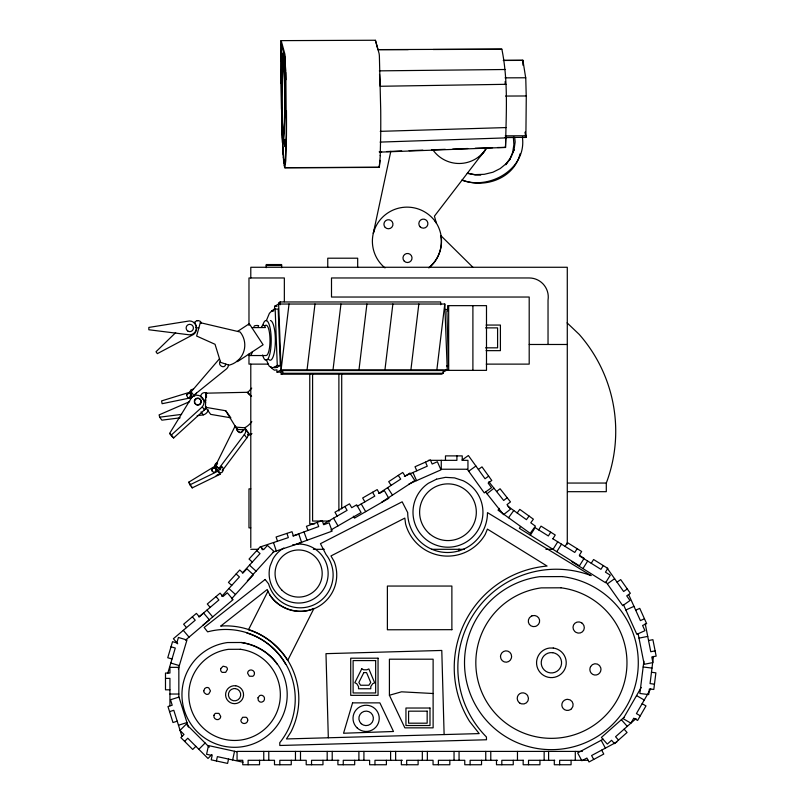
<?xml version="1.0" encoding="UTF-8"?>
<svg xmlns="http://www.w3.org/2000/svg" width="805" height="805" viewBox="0 0 805 805"><rect width="100%" height="100%" fill="white"/><g stroke="black" fill="none" stroke-linecap="round" stroke-linejoin="round"><path stroke-width="1.21" d="M281.096 56.129L281.096 83.207M281.146 69.854L281.217 56.803M281.036 56.229L281.126 40.733M281.146 56.914L281.187 40.632L375.452 40.25L379.004 53.2A45.311 1.489 89.8 0 1 379.376 55.978L380.715 110.144A46.449 1.53 89.8 0 1 380.705 135.17L380.202 155.617M281.307 57.477L281.388 55.696M281.378 56.481L281.317 59.359M379.638 152.135L505.53 147.426C506.083 114.652 508.458 81.446 501.847 49.125L378.37 49.618L408.246 49.608M230.904 417.825L210.669 414.364L205.476 407.28L205.758 393.182L247.377 392.297A21.061 20.99 -36.3 0 1 251.573 396.402M206.452 397.65L206.493 395.366M281.327 55.807C281.81 51.339 281.68 65.567 281.398 60.103M505.862 137.997L505.47 147.536L505.027 147.255M380.262 155.516L379.427 166.434M212.047 470.221L212.007 469.516M380.041 160.366L379.135 167.39L284.869 167.762L284.618 167.209M522.053 137.484L525.705 137.464L525.896 135.864L526.279 95.976L505.57 96.057M505.057 137.444L525.766 137.363L525.957 135.763L505.248 135.844M289.025 304.028L281.096 369.857L277.011 372.131L276.93 369.847L274.404 370.179L271.979 368.408L270.893 366.527M307.057 369.857L314.986 304.028M333.018 369.857L340.948 304.028M358.98 369.857L366.909 304.028M384.941 369.857L392.87 304.028M410.902 369.857L418.831 304.028M436.863 369.857L444.793 304.028L278.641 304.028L274.555 306.303L274.646 308.587L272.201 311.012M643.889 661.147L639.864 693.477L648.689 694.574L649.394 688.919L653.811 689.462L655.884 672.829L651.466 672.276M653.449 656.407L650.058 683.616L654.465 684.169M520.01 153.916C514.154 178.539 484.358 189.014 462.201 179.968M214.583 466.145C214.563 463.036 220.298 460.269 215.881 466.125L219.342 468.882L221.486 466.025L223.287 468.47C223.156 476.61 215.77 471.67 215.358 465.924L188.752 482.185L189.97 484.821L192.214 487.88L220.057 474.296L218.578 471.106M196.48 393.092L194.558 396.281L191.64 396.261M189.749 392.256L190.876 389.872L193.542 388.996M225.813 364.101C224.837 369.575 217.169 365.42 220.288 361.274M390.807 151.33L373.299 233.349A34.867 34.867 0 0 1 436.3 222.985L434.418 216.173L485.838 149.156A32.069 32.069 0 0 1 432.728 149.639M216.424 760.977L217.37 756.63L243.009 762.214M228.54 759.065L227.594 763.412L211.202 759.84L212.158 755.493L206.583 754.275L208.475 745.581L236.851 751.769M232.655 759.96L234.547 751.266M222.21 470.794L246.793 437.98A6.551 6.531 -36.3 0 0 248.212 433.14L245.736 429.769L243.11 429.578L241.943 431.832L240.423 432.486L238.049 431.691M243.11 429.578L242.687 431.42L240.594 432.718M167.782 673.201L175.279 648.045L171.012 646.777M178.328 668.975L186.961 640.005L178.428 637.469L176.798 642.933L172.542 641.665L167.752 657.735L172.008 659.003M212.077 469.607L212.882 468.077L215.046 468.138M216.022 471.317L216.193 470.754M266.314 320.752L269.403 313.316L271.748 310.992L275.169 309.08L278.188 309.08L280.291 365.5L276.87 367.402L274.455 367.734M284.869 167.762L285.775 160.738L286.449 135.552A46.449 1.53 89.8 0 0 286.449 110.527M252.408 351.805L251.663 353.828A15.184 3.934 -90 0 1 248.665 354.854L248.423 354.421M194.78 322.292L194.347 323.187A3.804 3.804 0 0 1 201.361 322.674L201.451 322.946M215.881 466.125L215.539 465.652L235.241 425.885L236.962 429.498M267.974 591.172L248.473 629.782C264.684 634.753 278.641 646.214 287.687 660.452L313.99 608.389C296.763 616.258 274.032 607.242 267.23 589.512L220.64 626.149L221.788 625.968A73.084 73.084 0 0 1 290.857 732.127L286.439 738.94L479.206 733.596L469.587 721.431A101.983 101.983 0 0 1 547.068 566.046L487.428 529.116L485.254 534.359A43.49 43.49 0 0 1 405.579 523.874L404.824 518.098L330.966 555.943L334.186 561.518A36.487 36.487 0 0 1 269.544 594.633M641.253 687.43L623.201 718.704L630.909 723.152L633.756 718.211L637.61 720.435L645.992 705.915L642.138 703.691M650.722 688.818L636.423 713.592L640.277 715.816M212.248 469.043L213.446 467.926M206.08 406.545A7.084 7.064 -36.3 0 1 204.49 409.856L173.618 437.95L171.817 436.411L169.624 433.422L191.56 397.68A7.084 7.064 -36.3 0 1 192.928 396.442M520.573 526.46L519.396 528.342L579.419 565.855L584.138 558.308L579.298 555.279L581.653 551.506L567.434 542.62L565.08 546.394M530.384 535.204L535.104 527.667L548.366 535.959L550.731 532.186M538.676 529.901L541.03 526.128L555.249 535.013L552.894 538.787M553.015 549.352L557.734 541.805M556.788 551.707L561.508 544.16M577.135 548.678L574.77 552.451L552.512 538.545M582.951 568.592L587.66 561.045M591.242 563.279L593.597 559.515L607.815 568.4L605.461 572.164L610.301 575.193L605.581 582.74L571.963 561.729M603.287 565.573L600.933 569.336L579.67 556.054M499.352 508.347L498.043 510.149L530.203 533.343L535.406 526.128L530.777 522.787L533.383 519.175L519.778 509.374L517.182 512.976M508.559 517.726L513.761 510.511M529.056 516.055L526.45 519.668L508.025 506.375M219.342 468.882L218.99 468.409L244.318 434.609A6.551 6.531 -36.3 0 0 245.736 429.769M505.802 164.763L509.907 159.32L509.565 159.833L512.674 152.366L512.584 152.93L513.882 144.618L513.379 137.142M217.763 474.96L218.044 474.427M242.355 572.999L260.025 553.588L256.735 550.6M221.767 596.354L239.427 576.944L236.137 573.955M247.356 580.737L274.032 551.415L267.451 545.428L263.617 549.644L260.327 546.655L249.037 559.052L252.327 562.041M231.518 598.86L253.444 574.77L246.863 568.783L243.019 572.999L239.729 570L228.449 582.407L231.739 585.396M247.739 392.508L251.744 388.121M184.627 741.375L187.776 738.235L208.002 758.461L211.926 754.527M195.857 746.316L192.717 749.465L180.853 737.601L184.003 734.462L179.968 730.427L186.257 724.138L209.29 747.171M198.835 749.294L205.124 743.005M190.121 397.117L188.712 397.891M175.691 332.626L156.009 351.745L157.347 353.647L193.532 334.437A6.953 6.953 0 0 0 196.46 328.128L196.39 327.816M219.503 358.748L191.127 391.824L193.743 395.295L226.024 369.284A6.43 6.43 0 0 0 228.55 365.017M169.624 433.422L171.425 434.952L202.297 406.867A7.084 7.064 -36.3 0 0 196.39 395.225M624.006 717.356L601.405 737.42L607.312 744.082L611.579 740.288L614.527 743.619L627.065 732.48L624.117 729.159M636.071 718.543L615.563 736.746L618.522 740.077M198.875 616.962L218.89 599.987L216.012 596.596M202.83 625.274L233.068 599.634L227.312 592.842L222.955 596.535L220.077 593.144L207.298 603.992L210.175 607.383M185.452 640.176L209.401 619.86L203.645 613.078L199.288 616.771L196.41 613.38L183.631 624.217L186.508 627.618M429.226 267.26C438.423 259.924 443.092 247.055 440.738 235.533L472.857 267.23M486.995 493.747L493.968 488.222M496.584 491.523L500.066 488.756L510.481 501.897L506.999 504.665L510.541 509.132L503.568 514.657L485.536 491.895M507.17 497.721L503.689 500.479L488.846 481.752M238.119 360.308L237.133 361.073L237.485 361.606L263.104 344.771L249.288 323.731L237.586 331.419M447.238 366.647L448.455 365.752L446.896 310.861L447.64 310.861L447.64 305.648L486.492 305.648L486.492 370.36L445.225 370.36M462.04 460.058L468.359 455.519L485.043 478.744L488.655 476.147M468.691 471.227L475.916 466.035M478.381 469.456L481.994 466.87L491.775 480.484L488.162 483.081L491.493 487.709L484.268 492.901L467.323 469.315M607.352 583.846L614.618 578.715M617.053 582.156L620.685 579.6L630.345 593.295L626.713 595.861L630.003 600.52L622.728 605.652L605.994 581.914M627.276 588.938L623.634 591.504L607.151 568.129M378.752 493.475L400.709 479.106L398.274 475.383M381.651 502.209L414.827 480.505L409.956 473.058L405.177 476.178L402.742 472.454L388.714 481.642L391.15 485.365M323.348 524.075L347.096 510.36L344.872 506.506M357.158 506.305L374.788 496.122L372.564 492.268M330.855 530.012L361.103 512.544L356.655 504.836L351.715 507.693L349.491 503.839L334.971 512.222L337.194 516.075M440.717 304.713L440.617 301.966L280.16 301.966L278.53 302.871L278.6 304.703M251.834 327.615L265.429 327.544A15.184 3.934 -90 0 0 261.504 326.9M266.143 359.503L269.142 366.064L271.426 367.734L273.851 367.402L277.272 365.5L280.291 365.5M282.726 370.542L281.096 371.447L281.197 374.194L441.643 374.194L443.273 373.279L443.173 370.542L282.726 370.542L282.827 373.279L281.197 374.194M443.173 372.131L447.248 369.857L444.793 304.028M603.257 739.181L577.658 752.906L581.864 760.745L586.895 758.048L588.998 761.973L603.77 754.054L601.667 750.129M616.801 742.019L591.595 755.533L593.698 759.447M214.754 472.344L216.122 470.663L215.8 468.892M189.97 484.821L217.813 471.237L220.057 474.296M625.857 610.009L633.968 606.346M635.698 610.19L639.754 608.359L646.657 623.644L642.601 625.465L644.946 630.667L636.836 634.33L623.432 604.636M644.463 618.773L640.408 620.605L628.635 594.543M404.341 476.308L427.274 466.186L425.483 462.12M409.01 483.966L440.969 469.868L437.377 461.728L432.154 464.032L430.363 459.967L415.018 466.729L416.819 470.804M189.648 401.635L159.098 414.887L159.682 417.181L161.875 420.17L180.129 417.835M292.929 535.939L318.7 526.561L317.18 522.375M297.085 543.898L332.123 531.139L329.074 522.787L323.721 524.729L322.191 520.553L306.443 526.289L307.963 530.465M198.815 328.078L195.867 327.565M217.32 475.282L216.193 475.383M205.849 400.135L203.937 400.276L200.797 396.764M272.955 552.109L301.634 542.57L298.826 534.128L293.412 535.929L292.004 531.702L276.095 536.995L277.504 541.222M258.163 326.357C260.941 325.079 253.193 325.2 253.967 326.558M169.553 711.62L173.8 710.292L182 736.464M177.221 721.2L172.974 722.528L167.963 706.528L172.21 705.2L170.499 699.756L178.992 697.09L188.38 727.056M178.479 725.225L186.971 722.558M389.409 695.258L389.409 659.194L433.12 659.194L433.12 727.851L404.855 727.851L389.409 695.258L401.524 691.817L433.12 693.518M638.999 638.134L647.723 636.403M648.538 640.538L652.905 639.673L656.156 656.125L651.798 656.991L652.905 662.585L644.181 664.306L638.083 633.505M655.119 650.883L650.762 651.748L645.208 623.694M214.221 472.434L214.824 472.434M292.678 544.814L298.534 544.029A29.503 29.503 0 0 1 328.038 576.008A29.503 29.503 0 0 1 293.604 602.613A29.503 29.503 0 0 1 270.108 565.996L273.026 558.861A29.503 29.503 0 0 1 283.793 548.034M159.682 417.181L181.588 414.384M197.165 415.662L203.252 414.887A7.084 7.064 -36.3 0 0 208.324 409.936M197.195 320.652L198.181 320.581M379.175 151.843L381.671 151.753M386.652 151.571L401.665 150.927M409.141 150.646L422.846 150.153M431.571 149.831L445.276 149.328M452.752 149.056L467.705 148.512M475.181 148.241L492.559 147.707M497.55 147.526L505.53 147.426M380.111 142.093L505.922 137.886M380.252 131.346L506.053 127.572M506.003 84.304L380.202 86.276L379.547 74.422M379.346 70.86L505.188 69.502M433.191 49.508L501.787 49.236M503.407 60.365L522.898 60.284L525.695 77.874M503.336 60.466L522.827 60.385M505.047 77.854L525.756 77.773L526.218 96.077M504.997 137.554L513.53 137.514M284.93 167.661L379.195 167.279L378.883 166.836M241.228 642.491L227.493 642.541A52.617 52.617 0 0 0 190.312 723.142A52.617 52.617 0 0 0 279.073 722.779A52.617 52.617 0 0 0 241.228 642.491C255.507 644.855 269.152 652.362 277.343 664.467M266.214 265.459L281.629 265.459M274.555 306.303L277.061 306.303M444.913 309.512L448.435 309.512M271.748 310.992L273.76 310.992M486.059 325.059L500.408 325.059L500.408 350.648L486.059 350.648M485.566 327.877L497.591 327.877L497.591 347.83L485.566 347.83M529.197 344.48L567.284 344.48M249.681 355.538L265.912 355.538A15.184 3.934 -90 0 0 269.987 339.026A15.184 3.934 -90 0 0 265.217 325.542M268.186 364.122L248.976 364.122L248.976 354.13M486.23 364.122L529.197 364.122L529.197 297.035L331.499 297.035L331.499 277.967L529.197 277.967A19.068 19.068 0 0 1 548.034 300.044L548.034 344.48M446.705 365.752L448.455 365.752M273.851 367.402L276.87 367.402M447.248 369.857L281.096 369.857L278.641 304.028M277.011 372.131L280.764 372.131M282.827 373.279L443.273 373.279M428.3 460.339L456.908 460.339L456.908 455.892M567.726 483.05L606.296 483.05L606.296 491.684L567.726 491.684M250.788 488.866L248.976 488.866L248.976 527.869L250.788 527.869M330.12 521.046L312.592 521.046L312.592 374.285M314.685 523.864L309.764 523.864L309.764 373.822M250.788 549.312L258.465 549.312M313.356 549.312L324.284 549.312M431.52 549.312L464.203 549.312M545.921 549.312L553.508 549.312M451.877 629.671L387.386 629.782L387.386 586.05L451.877 586.05L451.877 629.782M165.488 678.384L169.936 678.384L169.936 705.804M169.936 689.815L165.488 689.815L165.488 673.05L169.936 673.05L169.936 667.345L178.841 667.345L178.841 697.563M169.936 694.031L178.841 694.031M582.357 751.407L237.062 751.407L237.062 760.302L242.768 760.302L242.768 764.75L259.542 764.75L259.542 760.302M338.955 760.302L311.535 760.302L311.535 764.75M402.389 760.302L374.959 760.302L374.959 764.75M497.53 760.302L470.11 760.302L470.11 764.75M523.351 760.302L501.817 760.302L501.817 764.75M554.756 760.302L528.513 760.302L528.513 764.75M588.244 760.302L559.646 760.302L559.646 764.75M480.736 175.098L475.181 174.927L467.453 173.115M205.476 407.28L225.712 410.741L235.754 427.133L244.75 427.767A21.061 20.99 -36.3 0 0 251.834 421.639M235.754 427.133L237.415 429.397L243.281 429.81M247.699 434.69L249.953 434.851A21.061 20.99 -36.3 0 0 251.965 433.623M643.165 666.993L651.99 668.09M213.979 467.846L214.522 467.916M213.677 472.364L214.291 472.525M467.252 173.367L474.99 174.625L484.238 174.323L492.952 172.22L500.217 168.557L506.657 163.274L506.234 163.667L511.095 157.126L514.184 149.619L513.972 150.153L515.15 141.992L514.697 137.182M462 180.219C489.923 190.322 526.893 168.778 522.385 137.092M246.833 633.042C263.084 637.942 277.463 649.555 285.695 664.397M217.511 470.362L220.389 469.647L221.486 466.025M170.811 663.048L179.334 665.584M239.759 432.688L237.022 430.182M520.04 703.258L521.409 703.832A5.695 5.554 29.8 0 0 527.678 695.711L526.772 694.534A5.685 5.544 44.8 0 0 518.36 694.957A5.685 5.544 44.8 0 0 520.04 703.248M212.339 471.287L213.748 472.454M636.544 695.59L644.252 700.038M215.539 465.652L218.99 468.409M214.975 468.047L215.499 468.5M249.49 565.16L256.071 571.148M228.902 588.515L235.483 594.503M567.092 322.865L579.228 334.407A146.822 146.822 0 0 1 606.296 483.05M621.359 719.71L627.266 726.362M206.955 610.11L212.711 616.892M192.345 616.831L195.223 620.222L173.407 638.717L177.724 643.809M183.288 630.345L189.044 637.127M194.407 322.976L194.438 323.016A6.853 6.853 0 0 1 196.43 327.836L196.44 327.887A6.953 6.953 0 0 1 189.487 334.84L148.845 329.758L148.845 327.424L189.487 320.943A6.953 6.953 0 0 1 196.44 327.887M215.428 468.409L216.112 469.536M247.377 392.297L248.785 394.209A21.061 20.99 -36.3 0 1 250.597 395.708M244.75 427.767L249.953 434.851M244.318 434.609L246.793 437.98M225.712 410.741L230.17 416.809M205.758 393.182L206.513 394.219M203.937 400.276L205.647 402.601M202.297 406.867L204.49 409.856M201.059 411.888L203.252 414.887M171.425 434.952L173.618 437.95M188.752 482.185L190.433 484.479M387.618 487.669L392.488 495.115M236.952 428.622L237.415 429.397M364.886 501.837L362.663 497.983L377.183 489.601L379.407 493.455L384.347 490.597L388.795 498.305L354.462 518.128L353.355 516.196M361.234 503.94L365.681 511.648M333.542 518.179L337.989 525.886M601.184 740.298L605.39 748.137M237.616 431.239L236.791 429.266M215.358 465.924L217.813 471.237M191.399 486.119L192.214 487.88M412.965 472.505L416.547 480.645M212.087 470.734L212.399 471.388M303.998 531.914L307.047 540.266M286.942 533.393L288.341 537.609L261.202 546.635L262.259 549.805M273.499 542.55L276.306 550.992M375.392 40.351L377.968 49.769M281.187 40.632L284.739 53.573A45.311 1.489 89.8 0 1 285.111 56.36L285.856 79.765M281.287 44.255L284.849 57.386L285.664 71.293M211.977 470.13L212.158 470.824M283.863 159.35L284.336 162.228A57.497 1.892 89.8 0 0 285.191 163.475L286.328 134.344L285.835 72.349M284.326 165.428L284.557 167.319M283.843 162.499L284.266 165.538M283.803 159.46L282.958 148.16M283.36 157.599L283.783 162.61M525.766 137.363L525.273 131.899L525.705 137.464M282.505 137.393L282.907 142.133M283.189 152.578L283.34 154.731M283.3 157.71L282.102 132.644M282.897 148.261L281.871 119.844M282.223 129.887L283.38 143.793C285.705 113.666 285.433 82.955 283.058 52.818L281.992 65.547L281.68 109.379M282.424 142.616L281.81 119.955M280.16 301.966L280.271 304.713M275.169 309.08L277.272 365.5M505.158 81.496L505.228 83.921M282.092 117.621L283.36 138.208C285.393 111.784 285.161 84.847 283.078 58.403L282.142 69.572L281.861 108.031M282.142 121.324L281.921 107.93M444.119 734.563L441.784 650.45L325.985 653.66L328.319 737.772M281.609 108.142L281.77 121.525M281.207 82.915L281.71 121.625M281.337 60.204L281.368 58.312M281.74 109.269L281.871 120.438M281.498 109.379L281.267 82.814M281.086 69.552L281.156 83.106M522.898 60.284L522.908 65.185M575.293 751.407L575.293 760.302M571.077 760.302L571.077 764.75L554.303 764.75L554.303 760.302M567.284 544.281L567.284 267.27L250.788 267.27L250.788 277.967M548.597 751.407L548.597 760.302M544.15 751.407L544.15 760.302M539.944 760.302L539.944 764.75L523.169 764.75L523.169 760.302M517.464 751.407L517.464 760.302M513.248 760.302L513.248 764.75L496.484 764.75L496.484 760.302M490.778 751.407L490.778 760.302M485.757 751.407L485.757 760.302M481.541 760.302L481.541 764.75L464.767 764.75L464.767 760.302L438.393 760.302L438.393 764.75M472.897 305.648L472.897 370.36M459.041 549.02L459.041 550.771M459.061 751.407L459.061 760.302M454.04 751.407L454.04 760.302M449.824 760.302L449.824 764.75L433.06 764.75L433.06 760.302L406.676 760.302L406.676 764.75M448.667 305.648L448.667 370.36M445.477 460.339L445.477 455.892L462.241 455.892L462.241 460.339L467.947 460.339L467.947 469.235L441.261 469.235L441.261 460.339M427.354 751.407L427.354 760.302M422.323 751.407L422.323 760.302M418.107 760.302L418.107 764.75L401.343 764.75L401.343 760.302M395.637 751.407L395.637 760.302M390.606 751.407L390.606 760.302M386.4 760.302L386.4 764.75L369.626 764.75L369.626 760.302L343.252 760.302L343.252 764.75M363.92 751.407L363.92 760.302M358.899 751.407L358.899 760.302M357.682 267.441L357.682 258.204L327.756 258.204L327.756 267.441M354.683 760.302L354.683 764.75L337.909 764.75L337.909 760.302M341.712 374.104L341.712 508.891M338.885 374.184L338.885 511.004M332.213 751.407L332.213 760.302M327.182 751.407L327.182 760.302M322.966 760.302L322.966 764.75L306.202 764.75L306.202 760.302L279.818 760.302L279.818 764.75M300.496 751.407L300.496 760.302M295.465 751.407L295.465 760.302M291.249 760.302L291.249 764.75L274.485 764.75L274.485 760.302L248.111 760.302L248.111 764.75M284.346 301.684L284.346 277.967L248.976 277.967L248.976 325.411M281.629 267.723L281.629 264.553L266.214 264.553L266.214 267.723M268.779 751.407L268.779 760.302M263.758 751.407L263.758 760.302M250.788 364.122L250.788 547.581M262.601 325.743A19.863 5.142 90 0 1 269.755 326.508A19.863 5.142 90 0 1 269.766 354.19A19.863 5.142 90 0 1 262.611 355.025M270.42 320.521A19.863 5.142 -90 0 1 275.27 343.795A19.863 5.142 -90 0 1 268.659 359.312M435.052 221.113A34.555 34.555 0 0 1 428.854 267.944M385.001 267.904A34.555 34.555 0 0 1 374.607 229.023M485.838 149.156A31.737 31.737 0 0 1 479.056 157.347M205.396 408.638A7.084 7.064 -36.3 0 1 204.259 410.097M200.767 396.241A3.874 3.864 -36.3 0 1 202.941 393.021L203.896 392.699A3.874 3.864 -36.3 0 1 206.805 393.283M284.568 164.049A57.497 1.892 89.8 0 1 284.276 162.328M199.368 404.784A3.361 3.351 -36.3 0 1 194.619 402.389A3.361 3.351 -36.3 0 1 198.171 398.425A3.361 3.351 -36.3 0 1 201.079 402.862M200.687 403.647A3.361 3.351 -36.3 0 1 200.103 404.301M285.04 76.716L285.191 81.989L285.141 74.744L285.04 76.716M284.869 141.358L285.01 146.631L284.97 139.386L284.869 141.358M213.979 715.363C212.993 718.553 217.4 721.169 219.705 718.714A3.713 3.482 29.8 0 0 220.681 716.329L218.95 713.381L215.549 713.321A3.713 3.492 44.8 0 0 213.979 715.353M254.461 673.362L254.35 674.248A3.713 3.492 44.8 0 1 252.78 676.281L249.379 676.22L247.648 673.272A3.713 3.482 29.8 0 1 248.624 670.887C250.637 668.774 254.571 670.454 254.461 673.362M203.766 690.76L204.188 692.652L206.231 694.252A3.713 3.482 89.8 0 0 208.787 693.91L210.477 690.932L208.827 687.953A3.713 3.492 -75.2 0 0 206.271 687.611L204.752 688.496L203.766 690.76M500.529 656.286L500.489 656.558A5.695 5.554 89.8 0 0 511.396 658.027L511.608 656.558A5.685 5.544 -75.2 0 0 500.7 655.089L500.529 656.286M257.992 697.814L258.294 700.42L259.512 701.678A3.713 3.492 -75.2 0 0 262.068 702.02C265.328 701.276 265.388 696.154 262.108 695.379A3.713 3.482 89.8 0 0 259.552 695.721L257.992 697.814M220.691 668.593L220.681 670.344A3.713 3.482 -30.2 0 0 222.25 672.376L225.672 672.346L227.423 669.428A3.713 3.492 -15.2 0 0 226.447 667.053L223.136 666.178L220.691 668.593M247.739 720.173C247.819 723.091 243.855 724.691 241.862 722.578A3.713 3.492 -15.2 0 1 240.886 720.193L242.637 717.275L246.058 717.255A3.713 3.482 -30.2 0 1 247.638 719.298L247.739 720.173M186.71 394.842C188.863 404.985 194.015 388.282 186.71 394.842M200.304 322.674L196.621 336.037L215.036 344.288L220.62 362.361L229.023 365.178A20.668 20.668 0 0 0 240.121 332.012L200.304 322.674M352.57 702.866L343.554 733.244L393.494 731.493L379.89 702.866L352.57 702.866M590.618 666.56L590.055 667.929A5.685 5.544 -75.2 0 0 594.633 675.013A5.685 5.544 -75.2 0 0 600.973 669.398L600.792 667.929A5.695 5.554 89.8 0 0 590.618 666.57M361.777 668.804L354.804 682.721L356.756 683.697L358.527 686.574L358.527 688.758L370.773 688.758L370.773 686.574L372.685 683.697L374.697 682.851L368.851 668.935L366.828 669.79L363.729 669.79L361.777 668.804M363.83 672.577L358.859 682.479L360.56 685.236L368.891 685.236L370.723 682.479L366.547 672.577L363.83 672.577M265.147 579.479L204.158 627.447L207.62 631.855A69.502 69.502 0 0 1 279.748 742.693L279.818 745.49L486.502 739.765L486.421 736.967A98.401 98.401 0 0 1 591.142 575.625L487.478 512.614A39.888 39.888 0 0 1 447.59 552.512A39.888 39.888 0 0 1 407.702 512.614L402.158 501.807L320.46 543.677L325.995 554.484A32.884 32.884 0 0 1 315.248 604.193A32.884 32.884 0 0 1 268.608 583.887L265.147 579.479M571.449 708.803L570.262 709.698A5.685 5.544 -15.2 0 1 562.232 707.001A5.685 5.544 -15.2 0 1 566.086 699.515L567.545 699.314A5.695 5.554 -30.2 0 1 571.449 708.803M436.521 479.186L428.361 483.272A34.967 34.967 0 0 0 422.856 536.573A34.967 34.967 0 0 0 476.298 532.729A34.967 34.967 0 0 0 463.237 480.766L454.573 477.888L445.467 477.345L436.521 479.186M531.793 615.986L531.149 616.258A5.695 5.554 -30.2 0 0 535.335 626.441L536.704 625.877A5.685 5.544 -15.2 0 0 532.518 615.694L531.793 615.986M190.835 391.914L161.594 400.9L162.107 403.708L191.892 397.59L190.835 391.914M562.383 576.581L539.702 576.672A86.88 86.88 0 0 0 478.311 709.748A86.88 86.88 0 0 0 624.861 709.155A86.88 86.88 0 0 0 562.383 576.581M560.954 587.801L541.232 587.881A75.579 75.579 0 0 0 487.82 703.63A75.579 75.579 0 0 0 615.302 703.117A75.579 75.579 0 0 0 560.954 587.801M240.363 649.283L228.419 649.333A45.774 45.774 0 0 0 196.068 719.439A45.774 45.774 0 0 0 273.277 719.127A45.774 45.774 0 0 0 240.363 649.283M553.277 648.035L549.402 648.055A14.852 14.852 0 0 0 538.907 670.796A14.852 14.852 0 0 0 563.953 670.696A14.852 14.852 0 0 0 553.277 648.035M552.683 652.674L550.026 652.684A10.173 10.173 0 0 0 542.842 668.271A10.173 10.173 0 0 0 560.008 668.2A10.173 10.173 0 0 0 552.683 652.674M235.714 685.769L233.359 685.78A8.996 8.996 0 0 0 227.01 699.555A8.996 8.996 0 0 0 242.174 699.495A8.996 8.996 0 0 0 235.714 685.769M235.352 688.577L233.742 688.577A6.168 6.168 0 0 0 229.385 698.026A6.168 6.168 0 0 0 239.789 697.975A6.168 6.168 0 0 0 235.352 688.577M378.048 658.198L350.718 658.198L350.718 695.349L378.048 695.349L378.048 658.198M375.663 660.583L353.113 660.583L353.113 692.964L375.663 692.964L375.663 660.583M429.991 708.028L405.951 708.028L405.951 725.516L429.991 725.516L429.991 708.028M427.163 711.167L408.588 711.167L408.588 723.192L427.163 723.192L427.163 711.167M581.733 622.909L581.401 622.657A5.695 5.554 29.8 0 0 574.679 631.372L575.847 632.287A5.685 5.544 44.8 0 0 582.579 623.563L581.733 622.909M420.16 226.849A4.538 4.538 0 0 0 427.747 224.816A4.538 4.538 0 0 0 422.192 219.262A4.538 4.538 0 0 0 420.16 226.849M187.957 331.147A3.663 3.663 0 0 0 193.442 327.977A3.663 3.663 0 0 0 187.957 324.807A3.663 3.663 0 0 0 187.957 331.147M404.291 261.202A4.538 4.538 0 0 0 411.878 259.17A4.538 4.538 0 0 0 406.324 253.615A4.538 4.538 0 0 0 404.291 261.202M385.243 227.453A4.538 4.538 0 0 0 392.82 225.42A4.538 4.538 0 0 0 387.275 219.866A4.538 4.538 0 0 0 385.243 227.453M197.416 404.774A3.361 3.351 -36.3 0 0 200.687 399.974A3.361 3.351 -36.3 0 0 194.901 399.552A3.361 3.351 -36.3 0 0 197.416 404.774M282.022 590.256A23.566 23.566 0 0 0 321.406 579.56A23.566 23.566 0 0 0 292.457 550.791A23.566 23.566 0 0 0 282.022 590.256M429.407 533.665A28.356 28.356 0 0 0 475.815 517.585A28.356 28.356 0 0 0 438.685 485.435A28.356 28.356 0 0 0 429.407 533.665M361.254 723.715A7.245 7.245 0 0 0 373.208 719.891A7.245 7.245 0 0 0 363.91 711.449A7.245 7.245 0 0 0 361.254 723.715M357.309 728.062A13.111 13.111 0 0 0 378.944 721.129A13.111 13.111 0 0 0 362.119 705.864A13.111 13.111 0 0 0 357.309 728.062"/></g></svg>
